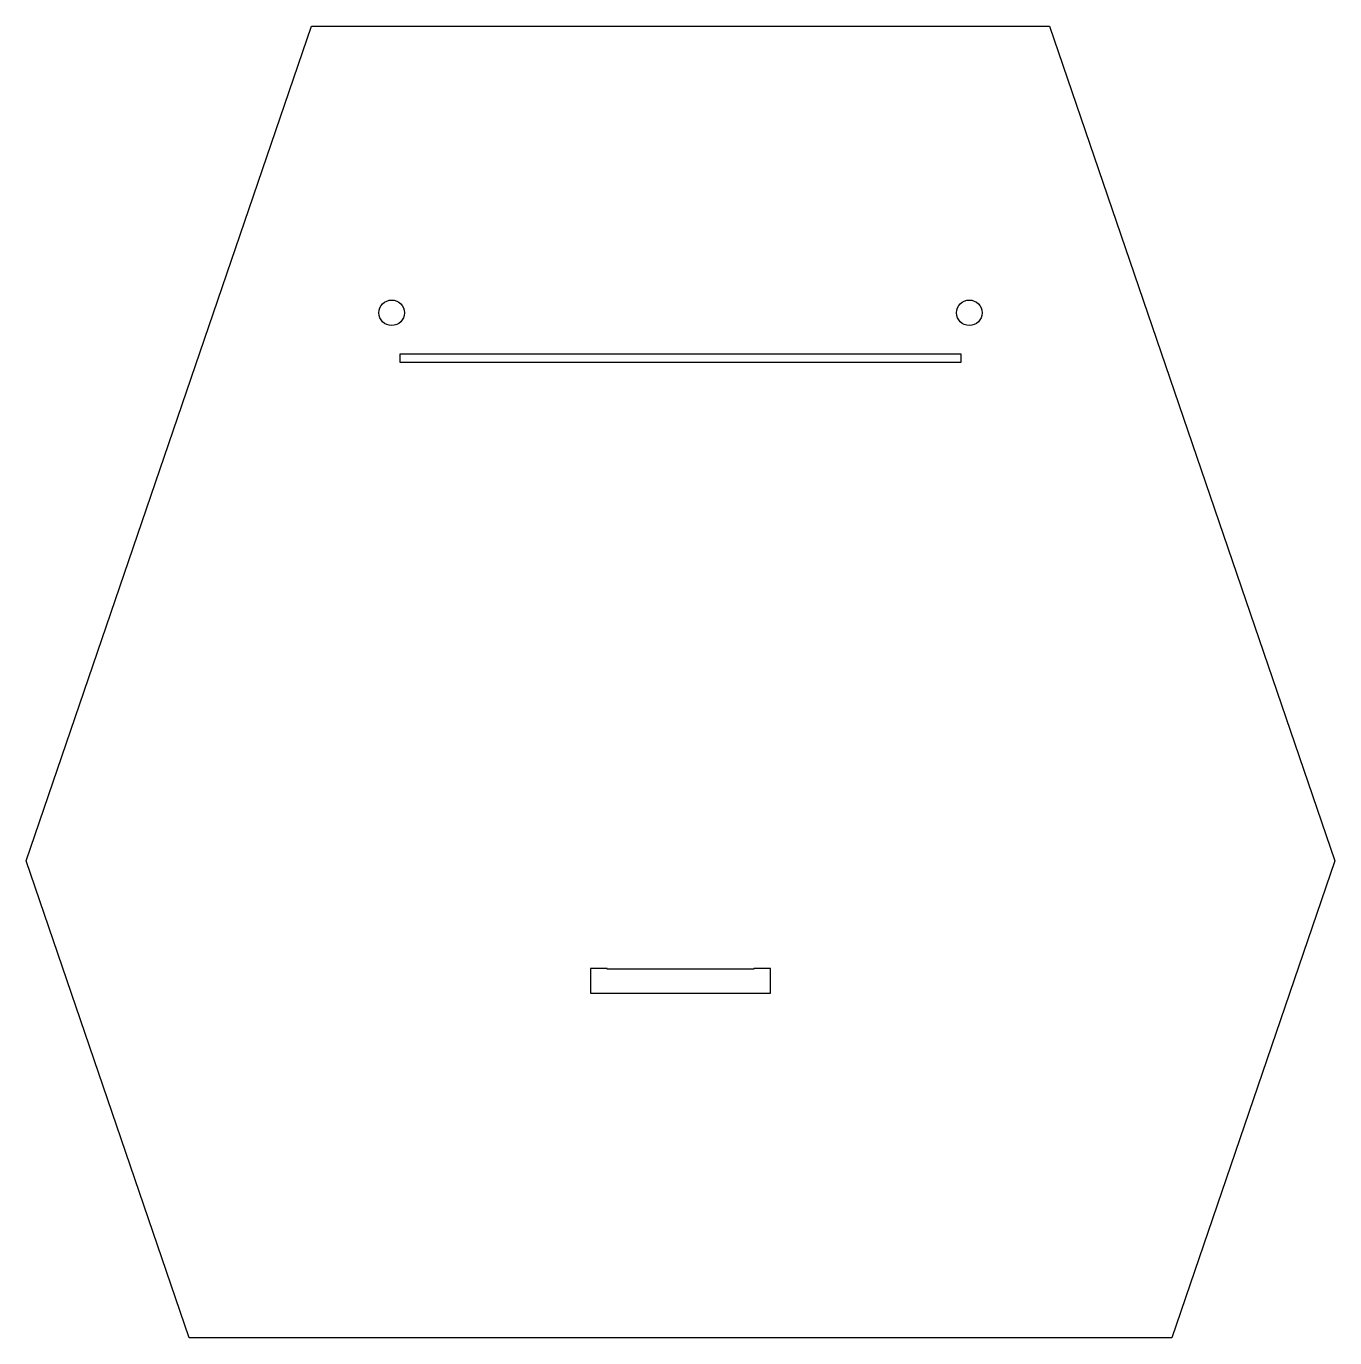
# Model space of a CAD drawing. Header units: millimetres. Extents: x -79 to 79, y -35 to 124.
import ezdxf

# ---------------------------------------------------------------- set-up
doc = ezdxf.new("R2010")
doc.units = ezdxf.units.MM
doc.layers.get('0').update_dxf_attribs({"linetype": 'CONTINUOUS'})

msp = doc.modelspace()

# ---------------------------------------------------------------- linework, layer by layer
for points in [[(-59.53, -34.66), (-79.29, 23.13), (-44.7, 124.26), (44.7, 124.26), (79.29, 23.13), (59.53, -34.66)], [(-34, 84.54), (-34, 83.54), (34, 83.54), (34, 84.54)], [(-8.9, 7.09), (-8.9, 7.09), (10.9, 7.09), (10.9, 10.09), (8.9, 10.09), (8.9, 9.99), (-8.9, 9.99), (-8.9, 10.09), (-10.9, 10.09), (-10.9, 7.09)]]:
    msp.add_lwpolyline(points, close=True)
for centre in [(-35, 89.54), (35, 89.54)]:
    msp.add_circle(centre, 1.55)

doc.saveas('drawing.dxf')
